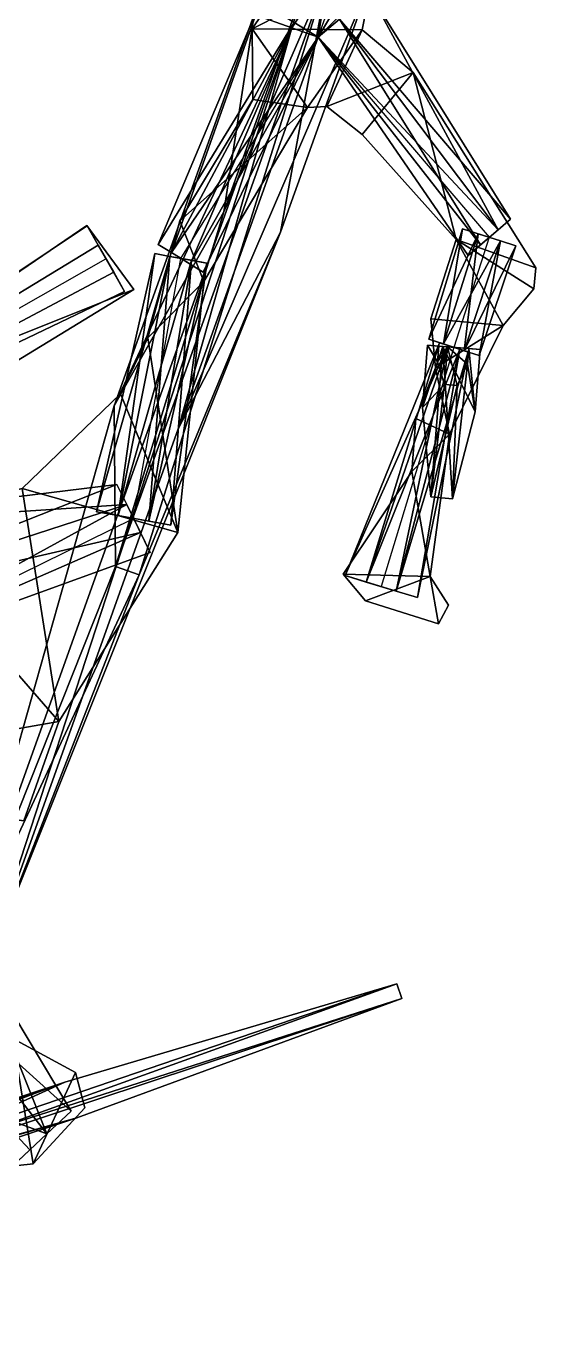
# Model space of a CAD drawing. Extents: x 271818 to 271947, y 5067178 to 5068401.
# Drawn here: x 271893.07 to 271899.82, y 5068374.53 to 5068391.78 of the extents above; entities that cross this region are included whole.
import ezdxf

# ---------------------------------------------------------------- set-up
doc = ezdxf.new("R2010")
doc.units = 0
doc.layers.add('CENTERLINE', color=4, linetype='CONTINUOUS')
doc.layers.add('WALLS', color=7, linetype='CONTINUOUS')

msp = doc.modelspace()

# ---------------------------------------------------------------- linework, layer by layer
at = {"layer": 'CENTERLINE'}
for p, q in [((271896.941, 5068391.626, 1009.843), (271897.234, 5068392.443, 1014.767)), ((271895.122, 5068388.698, 1009.696), (271896.941, 5068391.626, 1009.843)), ((271896.941, 5068391.626, 1009.843), (271899.206, 5068388.977, 1010.524)), ((271899.206, 5068388.977, 1010.524), (271898.737, 5068387.519, 1010.762)), ((271887.975, 5068385.192, 1025.926), (271894.132, 5068388.693, 1026.546)), ((271894.497, 5068385.253, 1010.279), (271895.122, 5068388.698, 1009.696)), ((271898.737, 5068387.519, 1012.412), (271897.776, 5068384.351, 1013.086)), ((271898.737, 5068387.519, 1010.762), (271898.737, 5068387.519, 1012.412)), ((271890.372, 5068383.225, 1012.369), (271894.497, 5068385.253, 1010.279)), ((271891.391, 5068378.738, 1014.922), (271893.124, 5068376.889, 1015.695))]:
    msp.add_line(p, q, dxfattribs=at)
at = {"layer": 'WALLS'}
for points in [[(271897.107, 5068393.289, 1024.376), (271897.107, 5068393.289, 1012.288), (271896.067, 5068391.737, 1022.754)], [(271896.067, 5068391.737, 1022.754), (271897.107, 5068393.289, 1012.288), (271896.067, 5068391.737, 1010.445)], [(271897.689, 5068392.565, 1011.144), (271897.107, 5068393.289, 1012.288), (271896.067, 5068391.737, 1010.445)], [(271896.067, 5068391.737, 1022.754), (271897.107, 5068393.289, 1024.376), (271897.689, 5068392.565, 1024.102)], [(271896.094, 5068391.929, 1009.843), (271895.69, 5068389.313, 1015.379), (271896.857, 5068392.578, 1014.767)], [(271897.078, 5068392.499, 1014.767), (271896.857, 5068392.578, 1014.767), (271895.69, 5068389.313, 1015.379)], [(271897.689, 5068392.565, 1011.144), (271896.067, 5068391.737, 1010.445), (271897.523, 5068391.726, 1010.167)], [(271897.523, 5068391.726, 1023.817), (271896.067, 5068391.737, 1022.754), (271897.689, 5068392.565, 1024.102)], [(271896.094, 5068391.929, 1009.843), (271896.857, 5068392.578, 1014.767), (271896.59, 5068391.751, 1009.843)], [(271896.59, 5068391.751, 1009.843), (271896.857, 5068392.578, 1014.767), (271897.078, 5068392.499, 1014.767)], [(271897.523, 5068391.726, 1023.817), (271897.523, 5068391.726, 1010.167), (271897.689, 5068392.565, 1024.102)], [(271897.689, 5068392.565, 1024.102), (271897.523, 5068391.726, 1010.167), (271897.689, 5068392.565, 1011.144)], [(271897.078, 5068392.499, 1014.767), (271894.26, 5068384.617, 1016.243), (271894.572, 5068384.505, 1016.243)], [(271897.078, 5068392.499, 1014.767), (271895.69, 5068389.313, 1015.379), (271894.26, 5068384.617, 1016.243)], [(271897.078, 5068392.499, 1014.767), (271894.572, 5068384.505, 1016.243), (271896.443, 5068389.044, 1015.379)], [(271897.078, 5068392.499, 1014.767), (271896.443, 5068389.044, 1015.379), (271897.61, 5068392.309, 1014.767)], [(271896.59, 5068391.751, 1009.843), (271897.078, 5068392.499, 1014.767), (271896.941, 5068391.626, 1009.843)], [(271896.941, 5068391.626, 1009.843), (271897.078, 5068392.499, 1014.767), (271897.39, 5068392.387, 1014.767)], [(271896.941, 5068391.626, 1009.843), (271897.39, 5068392.387, 1014.767), (271896.941, 5068391.626, 1009.843)], [(271896.941, 5068391.626, 1009.843), (271897.39, 5068392.387, 1014.767), (271897.61, 5068392.309, 1014.767)], [(271896.941, 5068391.626, 1009.843), (271897.61, 5068392.309, 1014.767), (271895.088, 5068386.44, 1010.814)], [(271895.088, 5068386.44, 1010.814), (271897.61, 5068392.309, 1014.767), (271896.443, 5068389.044, 1015.379)], [(271897.225, 5068391.868, 1023.343), (271899.322, 5068389.077, 1014.524), (271897.626, 5068392.211, 1015.435)], [(271897.626, 5068392.211, 1009.843), (271899.487, 5068389.218, 1010.524), (271897.225, 5068391.868, 1009.843)], [(271897.626, 5068392.211, 1015.435), (271899.322, 5068389.077, 1014.524), (271899.487, 5068389.218, 1012.181)], [(271897.626, 5068392.211, 1015.435), (271899.487, 5068389.218, 1012.181), (271897.626, 5068392.211, 1009.843)], [(271897.626, 5068392.211, 1009.843), (271899.487, 5068389.218, 1012.181), (271899.487, 5068389.218, 1010.524)], [(271894.824, 5068388.883, 1009.696), (271896.625, 5068391.823, 1023.343), (271896.177, 5068392.101, 1015.435)], [(271894.824, 5068388.883, 1009.696), (271896.177, 5068392.101, 1015.435), (271894.824, 5068388.883, 1009.696)], [(271894.824, 5068388.883, 1009.696), (271896.177, 5068392.101, 1015.435), (271896.177, 5068392.101, 1009.843)], [(271894.824, 5068388.883, 1009.696), (271896.177, 5068392.101, 1009.843), (271894.998, 5068388.775, 1009.696)], [(271894.998, 5068388.775, 1009.696), (271896.177, 5068392.101, 1009.843), (271896.625, 5068391.823, 1009.843)], [(271894.24, 5068386.743, 1010.814), (271895.69, 5068389.313, 1015.379), (271896.094, 5068391.929, 1009.843)], [(271896.59, 5068391.751, 1009.843), (271894.24, 5068386.743, 1010.814), (271896.094, 5068391.929, 1009.843)], [(271897.225, 5068391.868, 1009.843), (271899.322, 5068389.077, 1010.524), (271896.941, 5068391.626, 1009.843)], [(271896.941, 5068391.626, 1023.343), (271899.089, 5068388.878, 1014.524), (271897.225, 5068391.868, 1023.343)], [(271897.225, 5068391.868, 1009.843), (271896.941, 5068391.626, 1009.843), (271896.941, 5068391.626, 1009.843)], [(271897.225, 5068391.868, 1009.843), (271896.941, 5068391.626, 1009.843), (271896.941, 5068391.626, 1015.435)], [(271897.225, 5068391.868, 1009.843), (271896.941, 5068391.626, 1015.435), (271896.941, 5068391.626, 1023.343)], [(271897.225, 5068391.868, 1009.843), (271896.941, 5068391.626, 1023.343), (271897.225, 5068391.868, 1023.343)], [(271897.225, 5068391.868, 1023.343), (271899.089, 5068388.878, 1014.524), (271899.322, 5068389.077, 1014.524)], [(271897.225, 5068391.868, 1009.843), (271899.487, 5068389.218, 1010.524), (271899.322, 5068389.077, 1010.524)], [(271896.59, 5068391.751, 1009.843), (271892.466, 5068379.107, 1012.188), (271892.115, 5068379.232, 1012.188)], [(271896.59, 5068391.751, 1009.843), (271892.115, 5068379.232, 1012.188), (271894.24, 5068386.743, 1010.814)], [(271896.59, 5068391.751, 1009.843), (271895.088, 5068386.44, 1010.814), (271892.466, 5068379.107, 1012.188)], [(271894.998, 5068388.775, 1009.696), (271896.625, 5068391.823, 1023.343), (271894.824, 5068388.883, 1009.696)], [(271894.998, 5068388.775, 1009.696), (271896.625, 5068391.823, 1009.843), (271895.245, 5068388.622, 1009.696)], [(271894.998, 5068388.775, 1009.696), (271896.941, 5068391.626, 1023.343), (271896.625, 5068391.823, 1023.343)], [(271896.59, 5068391.751, 1009.843), (271896.941, 5068391.626, 1009.843), (271895.088, 5068386.44, 1010.814)], [(271895.245, 5068388.622, 1009.696), (271896.625, 5068391.823, 1009.843), (271896.941, 5068391.626, 1009.843)], [(271896.067, 5068391.737, 1022.754), (271896.067, 5068391.737, 1010.445), (271896.078, 5068390.802, 1020.153)], [(271896.078, 5068390.802, 1020.153), (271896.067, 5068391.737, 1010.445), (271896.078, 5068390.802, 1010.245)], [(271896.801, 5068390.694, 1010.331), (271896.067, 5068391.737, 1010.445), (271896.078, 5068390.802, 1010.245)], [(271896.078, 5068390.802, 1020.153), (271896.067, 5068391.737, 1022.754), (271896.801, 5068390.694, 1021.162)], [(271896.801, 5068390.694, 1010.331), (271897.523, 5068391.726, 1010.167), (271896.067, 5068391.737, 1010.445)], [(271896.067, 5068391.737, 1022.754), (271897.523, 5068391.726, 1023.817), (271896.801, 5068390.694, 1021.162)], [(271896.59, 5068391.751, 1009.843), (271896.941, 5068391.626, 1009.843), (271896.941, 5068391.626, 1009.843)], [(271896.625, 5068391.823, 1009.843), (271896.941, 5068391.626, 1009.843), (271896.941, 5068391.626, 1009.843)], [(271896.625, 5068391.823, 1009.843), (271896.941, 5068391.626, 1015.435), (271896.941, 5068391.626, 1009.843)], [(271896.625, 5068391.823, 1009.843), (271896.941, 5068391.626, 1023.343), (271896.941, 5068391.626, 1015.435)], [(271896.625, 5068391.823, 1009.843), (271896.625, 5068391.823, 1023.343), (271896.941, 5068391.626, 1023.343)], [(271897.523, 5068391.726, 1010.167), (271896.801, 5068390.694, 1010.331), (271897.056, 5068390.708, 1010.422)], [(271897.056, 5068390.708, 1021.314), (271896.801, 5068390.694, 1021.162), (271897.523, 5068391.726, 1023.817)], [(271898.2, 5068391.159, 1010.857), (271897.523, 5068391.726, 1010.167), (271897.056, 5068390.708, 1010.422)], [(271897.056, 5068390.708, 1021.314), (271897.523, 5068391.726, 1023.817), (271898.2, 5068391.159, 1020.582)], [(271898.2, 5068391.159, 1020.582), (271898.2, 5068391.159, 1010.857), (271897.523, 5068391.726, 1023.817)], [(271897.523, 5068391.726, 1023.817), (271898.2, 5068391.159, 1010.857), (271897.523, 5068391.726, 1010.167)], [(271895.245, 5068388.622, 1009.696), (271896.941, 5068391.626, 1023.343), (271894.998, 5068388.775, 1009.696)], [(271895.245, 5068388.622, 1009.696), (271896.941, 5068391.626, 1009.843), (271895.419, 5068388.514, 1009.696)], [(271895.419, 5068388.514, 1009.696), (271896.941, 5068391.626, 1015.435), (271895.245, 5068388.622, 1009.696)], [(271895.245, 5068388.622, 1009.696), (271896.941, 5068391.626, 1015.435), (271896.941, 5068391.626, 1023.343)], [(271895.419, 5068388.514, 1009.696), (271896.941, 5068391.626, 1009.843), (271896.941, 5068391.626, 1009.843)], [(271895.419, 5068388.514, 1009.696), (271896.941, 5068391.626, 1009.843), (271895.419, 5068388.514, 1009.696)], [(271895.419, 5068388.514, 1009.696), (271896.941, 5068391.626, 1009.843), (271896.941, 5068391.626, 1015.435)], [(271896.941, 5068391.626, 1009.843), (271899.322, 5068389.077, 1010.524), (271899.089, 5068388.878, 1010.524)], [(271896.941, 5068391.626, 1009.843), (271899.089, 5068388.878, 1010.524), (271896.941, 5068391.626, 1009.843)], [(271896.941, 5068391.626, 1009.843), (271899.089, 5068388.878, 1010.524), (271898.924, 5068388.737, 1010.524)], [(271896.941, 5068391.626, 1009.843), (271898.924, 5068388.737, 1010.524), (271896.941, 5068391.626, 1015.435)], [(271896.941, 5068391.626, 1015.435), (271898.924, 5068388.737, 1010.524), (271898.924, 5068388.737, 1012.181)], [(271896.941, 5068391.626, 1015.435), (271898.924, 5068388.737, 1012.181), (271896.941, 5068391.626, 1023.343)], [(271896.941, 5068391.626, 1023.343), (271898.924, 5068388.737, 1012.181), (271899.089, 5068388.878, 1014.524)], [(271898.2, 5068391.159, 1010.857), (271897.056, 5068390.708, 1010.422), (271897.523, 5068390.34, 1010.5)], [(271897.523, 5068390.34, 1019.436), (271897.056, 5068390.708, 1021.314), (271898.2, 5068391.159, 1020.582)], [(271898.2, 5068391.159, 1010.857), (271897.523, 5068390.34, 1010.5), (271898.768, 5068388.948, 1010.614)], [(271898.768, 5068388.948, 1014.878), (271897.523, 5068390.34, 1019.436), (271898.2, 5068391.159, 1020.582)], [(271899.823, 5068388.572, 1015.349), (271899.823, 5068388.572, 1010.761), (271898.2, 5068391.159, 1020.582)], [(271898.2, 5068391.159, 1020.582), (271899.823, 5068388.572, 1010.761), (271898.2, 5068391.159, 1010.857)], [(271898.2, 5068391.159, 1010.857), (271898.768, 5068388.948, 1010.614), (271899.823, 5068388.572, 1010.761)], [(271899.823, 5068388.572, 1015.349), (271898.768, 5068388.948, 1014.878), (271898.2, 5068391.159, 1020.582)], [(271896.078, 5068390.802, 1020.153), (271896.078, 5068390.802, 1010.245), (271895.108, 5068389.197, 1010.835)], [(271895.108, 5068389.197, 1010.835), (271896.078, 5068390.802, 1010.245), (271895.108, 5068389.197, 1009.932)], [(271896.078, 5068390.802, 1010.245), (271895.108, 5068389.197, 1009.932), (271896.801, 5068390.694, 1010.331)], [(271896.801, 5068390.694, 1021.162), (271895.108, 5068389.197, 1010.835), (271896.078, 5068390.802, 1020.153)], [(271896.801, 5068390.694, 1010.331), (271895.108, 5068389.197, 1009.932), (271895.427, 5068388.393, 1009.886)], [(271895.427, 5068388.393, 1010.767), (271895.108, 5068389.197, 1010.835), (271896.801, 5068390.694, 1021.162)], [(271895.427, 5068388.393, 1010.767), (271895.427, 5068388.393, 1009.886), (271896.801, 5068390.694, 1021.162)], [(271896.801, 5068390.694, 1021.162), (271895.427, 5068388.393, 1009.886), (271896.801, 5068390.694, 1010.331)], [(271896.801, 5068390.694, 1021.162), (271896.801, 5068390.694, 1010.331), (271897.056, 5068390.708, 1021.314)], [(271897.056, 5068390.708, 1021.314), (271896.801, 5068390.694, 1010.331), (271897.056, 5068390.708, 1010.422)], [(271897.056, 5068390.708, 1021.314), (271897.056, 5068390.708, 1010.422), (271897.523, 5068390.34, 1019.436)], [(271897.523, 5068390.34, 1019.436), (271897.056, 5068390.708, 1010.422), (271897.523, 5068390.34, 1010.5)], [(271897.523, 5068390.34, 1019.436), (271897.523, 5068390.34, 1010.5), (271898.768, 5068388.948, 1014.878)], [(271898.768, 5068388.948, 1014.878), (271897.523, 5068390.34, 1010.5), (271898.768, 5068388.948, 1010.614)], [(271894.24, 5068386.743, 1010.814), (271894.26, 5068384.617, 1016.243), (271895.69, 5068389.313, 1015.379)], [(271887.975, 5068385.192, 1025.926), (271894.03, 5068388.873, 1026.946), (271893.885, 5068389.128, 1026.712)], [(271887.975, 5068385.192, 1025.926), (271893.885, 5068389.128, 1026.712), (271887.975, 5068385.192, 1025.926)], [(271887.975, 5068385.192, 1025.926), (271893.885, 5068389.128, 1026.712), (271893.885, 5068389.128, 1025.303)], [(271887.975, 5068385.192, 1025.926), (271893.885, 5068389.128, 1025.303), (271887.975, 5068385.192, 1025.926)], [(271887.975, 5068385.192, 1025.926), (271893.885, 5068389.128, 1025.303), (271894.03, 5068388.873, 1023.546)], [(271893.88, 5068389.135, 1027.277), (271893.88, 5068389.135, 1023.633), (271889.994, 5068386.486, 1028.639)], [(271889.994, 5068386.486, 1028.639), (271893.88, 5068389.135, 1023.633), (271889.994, 5068386.486, 1024.225)], [(271893.88, 5068389.135, 1023.633), (271889.994, 5068386.486, 1024.225), (271894.502, 5068388.285, 1023.625)], [(271894.502, 5068388.285, 1027.261), (271889.994, 5068386.486, 1028.639), (271893.88, 5068389.135, 1027.277)], [(271894.502, 5068388.285, 1027.261), (271894.502, 5068388.285, 1023.625), (271893.88, 5068389.135, 1027.277)], [(271893.88, 5068389.135, 1027.277), (271894.502, 5068388.285, 1023.625), (271893.88, 5068389.135, 1023.633)], [(271894.03, 5068388.873, 1023.546), (271893.885, 5068389.128, 1026.712), (271894.03, 5068388.873, 1026.946)], [(271894.03, 5068388.873, 1023.546), (271893.885, 5068389.128, 1025.303), (271893.885, 5068389.128, 1026.712)], [(271895.108, 5068389.197, 1010.835), (271895.108, 5068389.197, 1009.932), (271894.684, 5068387.645, 1013.209)], [(271894.684, 5068387.645, 1013.209), (271895.108, 5068389.197, 1009.932), (271894.684, 5068387.645, 1010.236)], [(271895.108, 5068389.197, 1009.932), (271894.684, 5068387.645, 1010.236), (271895.427, 5068388.393, 1009.886)], [(271895.427, 5068388.393, 1010.767), (271894.684, 5068387.645, 1013.209), (271895.108, 5068389.197, 1010.835)], [(271898.853, 5068389.091, 1010.524), (271898.599, 5068387.564, 1010.762), (271898.404, 5068387.627, 1010.762)], [(271898.853, 5068389.091, 1010.524), (271898.404, 5068387.627, 1010.762), (271898.853, 5068389.091, 1012.181)], [(271898.853, 5068389.091, 1012.181), (271898.404, 5068387.627, 1010.762), (271898.404, 5068387.627, 1011.591)], [(271898.853, 5068389.091, 1012.181), (271898.404, 5068387.627, 1011.591), (271899.06, 5068389.024, 1014.524)], [(271899.06, 5068389.024, 1010.524), (271898.599, 5068387.564, 1010.762), (271898.853, 5068389.091, 1010.524)], [(271899.352, 5068388.931, 1010.524), (271899.06, 5068389.024, 1010.524), (271898.853, 5068389.091, 1010.524)], [(271899.352, 5068388.931, 1010.524), (271898.853, 5068389.091, 1010.524), (271898.853, 5068389.091, 1012.181)], [(271899.352, 5068388.931, 1010.524), (271898.853, 5068389.091, 1012.181), (271899.06, 5068389.024, 1014.524)], [(271899.322, 5068389.077, 1010.524), (271899.487, 5068389.218, 1012.181), (271899.322, 5068389.077, 1014.524)], [(271899.322, 5068389.077, 1010.524), (271899.487, 5068389.218, 1010.524), (271899.487, 5068389.218, 1012.181)], [(271895.088, 5068386.44, 1010.814), (271896.443, 5068389.044, 1015.379), (271892.466, 5068379.107, 1012.188)], [(271892.466, 5068379.107, 1012.188), (271896.443, 5068389.044, 1015.379), (271894.572, 5068384.505, 1016.243)], [(271899.06, 5068389.024, 1014.524), (271898.404, 5068387.627, 1011.591), (271898.599, 5068387.564, 1012.762)], [(271898.768, 5068388.948, 1014.878), (271898.768, 5068388.948, 1010.614), (271898.431, 5068387.897, 1015.643)], [(271898.431, 5068387.897, 1015.643), (271898.768, 5068388.948, 1010.614), (271898.431, 5068387.897, 1011.115)], [(271898.768, 5068388.948, 1010.614), (271898.431, 5068387.897, 1011.115), (271899.389, 5068387.809, 1011.085)], [(271899.389, 5068387.809, 1015.535), (271898.431, 5068387.897, 1015.643), (271898.768, 5068388.948, 1014.878)], [(271899.06, 5068389.024, 1010.524), (271898.875, 5068387.475, 1010.762), (271898.599, 5068387.564, 1010.762)], [(271899.06, 5068389.024, 1014.524), (271898.599, 5068387.564, 1012.762), (271899.352, 5068388.931, 1014.524)], [(271899.352, 5068388.931, 1014.524), (271898.599, 5068387.564, 1012.762), (271898.875, 5068387.475, 1012.762)], [(271898.768, 5068388.948, 1010.614), (271899.793, 5068388.293, 1010.866), (271899.823, 5068388.572, 1010.761)], [(271899.823, 5068388.572, 1015.349), (271899.793, 5068388.293, 1015.474), (271898.768, 5068388.948, 1014.878)], [(271898.768, 5068388.948, 1010.614), (271899.389, 5068387.809, 1011.085), (271899.793, 5068388.293, 1010.866)], [(271899.793, 5068388.293, 1015.474), (271899.389, 5068387.809, 1015.535), (271898.768, 5068388.948, 1014.878)], [(271899.352, 5068388.931, 1010.524), (271898.875, 5068387.475, 1010.762), (271899.06, 5068389.024, 1010.524)], [(271899.352, 5068388.931, 1014.524), (271898.875, 5068387.475, 1012.762), (271899.558, 5068388.864, 1012.181)], [(271899.352, 5068388.931, 1010.524), (271899.07, 5068387.412, 1010.762), (271898.875, 5068387.475, 1010.762)], [(271899.322, 5068389.077, 1010.524), (271898.924, 5068388.737, 1010.524), (271899.089, 5068388.878, 1010.524)], [(271899.322, 5068389.077, 1010.524), (271898.924, 5068388.737, 1012.181), (271898.924, 5068388.737, 1010.524)], [(271899.322, 5068389.077, 1010.524), (271899.089, 5068388.878, 1014.524), (271898.924, 5068388.737, 1012.181)], [(271899.352, 5068388.931, 1010.524), (271899.06, 5068389.024, 1014.524), (271899.352, 5068388.931, 1014.524)], [(271899.558, 5068388.864, 1010.524), (271899.07, 5068387.412, 1010.762), (271899.352, 5068388.931, 1010.524)], [(271899.322, 5068389.077, 1010.524), (271899.322, 5068389.077, 1014.524), (271899.089, 5068388.878, 1014.524)], [(271899.352, 5068388.931, 1010.524), (271899.352, 5068388.931, 1014.524), (271899.558, 5068388.864, 1012.181)], [(271899.352, 5068388.931, 1010.524), (271899.558, 5068388.864, 1012.181), (271899.558, 5068388.864, 1010.524)], [(271887.975, 5068385.192, 1025.926), (271894.03, 5068388.873, 1023.546), (271887.975, 5068385.192, 1025.926)], [(271887.975, 5068385.192, 1025.926), (271894.03, 5068388.873, 1023.546), (271894.235, 5068388.513, 1023.546)], [(271887.975, 5068385.192, 1025.926), (271894.235, 5068388.513, 1026.946), (271894.03, 5068388.873, 1026.946)], [(271887.975, 5068385.192, 1025.926), (271894.03, 5068388.873, 1026.946), (271887.975, 5068385.192, 1025.926)], [(271894.005, 5068385.342, 1013.924), (271894.979, 5068388.724, 1009.696), (271894.777, 5068388.761, 1009.696)], [(271894.005, 5068385.342, 1013.924), (271894.777, 5068388.761, 1009.696), (271894.005, 5068385.342, 1010.279)], [(271894.005, 5068385.342, 1010.279), (271894.777, 5068388.761, 1009.696), (271894.777, 5068388.761, 1009.696)], [(271894.005, 5068385.342, 1010.279), (271894.777, 5068388.761, 1009.696), (271894.293, 5068385.29, 1010.279)], [(271894.03, 5068388.873, 1023.546), (271894.379, 5068388.259, 1025.303), (271894.235, 5068388.513, 1023.546)], [(271894.03, 5068388.873, 1023.546), (271894.379, 5068388.259, 1026.712), (271894.379, 5068388.259, 1025.303)], [(271894.03, 5068388.873, 1023.546), (271894.235, 5068388.513, 1026.946), (271894.379, 5068388.259, 1026.712)], [(271894.03, 5068388.873, 1023.546), (271894.03, 5068388.873, 1026.946), (271894.235, 5068388.513, 1026.946)], [(271894.293, 5068385.29, 1010.279), (271894.777, 5068388.761, 1009.696), (271894.979, 5068388.724, 1009.696)], [(271894.979, 5068388.724, 1009.696), (271894.777, 5068388.761, 1009.696), (271894.979, 5068388.724, 1009.696)], [(271894.979, 5068388.724, 1009.696), (271894.777, 5068388.761, 1009.696), (271894.777, 5068388.761, 1009.696)], [(271894.998, 5068388.775, 1009.696), (271894.998, 5068388.775, 1009.696), (271894.824, 5068388.883, 1009.696)], [(271894.998, 5068388.775, 1009.696), (271894.824, 5068388.883, 1009.696), (271894.824, 5068388.883, 1009.696)], [(271894.998, 5068388.775, 1009.696), (271895.245, 5068388.622, 1009.696), (271895.419, 5068388.514, 1009.696)], [(271894.998, 5068388.775, 1009.696), (271895.419, 5068388.514, 1009.696), (271895.419, 5068388.514, 1009.696)], [(271894.998, 5068388.775, 1009.696), (271895.419, 5068388.514, 1009.696), (271895.245, 5068388.622, 1009.696)], [(271894.998, 5068388.775, 1009.696), (271895.245, 5068388.622, 1009.696), (271894.998, 5068388.775, 1009.696)], [(271899.558, 5068388.864, 1012.181), (271898.875, 5068387.475, 1012.762), (271899.07, 5068387.412, 1011.591)], [(271899.558, 5068388.864, 1012.181), (271899.07, 5068387.412, 1011.591), (271899.558, 5068388.864, 1010.524)], [(271899.558, 5068388.864, 1010.524), (271899.07, 5068387.412, 1011.591), (271899.07, 5068387.412, 1010.762)], [(271894.293, 5068385.29, 1019.079), (271894.979, 5068388.724, 1009.696), (271894.005, 5068385.342, 1013.924)], [(271894.293, 5068385.29, 1010.279), (271894.979, 5068388.724, 1009.696), (271894.701, 5068385.216, 1010.279)], [(271894.293, 5068385.29, 1019.079), (271895.264, 5068388.673, 1009.696), (271894.979, 5068388.724, 1009.696)], [(271894.701, 5068385.216, 1019.079), (271895.264, 5068388.673, 1009.696), (271894.293, 5068385.29, 1019.079)], [(271894.701, 5068385.216, 1010.279), (271894.979, 5068388.724, 1009.696), (271895.264, 5068388.673, 1009.696)], [(271894.701, 5068385.216, 1010.279), (271895.264, 5068388.673, 1009.696), (271894.989, 5068385.164, 1010.279)], [(271894.701, 5068385.216, 1019.079), (271895.466, 5068388.636, 1009.696), (271895.264, 5068388.673, 1009.696)], [(271894.989, 5068385.164, 1013.924), (271895.466, 5068388.636, 1009.696), (271894.701, 5068385.216, 1019.079)], [(271894.979, 5068388.724, 1009.696), (271895.466, 5068388.636, 1009.696), (271895.264, 5068388.673, 1009.696)], [(271894.979, 5068388.724, 1009.696), (271895.466, 5068388.636, 1009.696), (271895.466, 5068388.636, 1009.696)], [(271894.979, 5068388.724, 1009.696), (271895.264, 5068388.673, 1009.696), (271895.466, 5068388.636, 1009.696)], [(271894.979, 5068388.724, 1009.696), (271894.979, 5068388.724, 1009.696), (271895.264, 5068388.673, 1009.696)], [(271894.989, 5068385.164, 1010.279), (271895.264, 5068388.673, 1009.696), (271895.466, 5068388.636, 1009.696)], [(271894.989, 5068385.164, 1010.279), (271895.466, 5068388.636, 1009.696), (271894.989, 5068385.164, 1013.924)], [(271894.989, 5068385.164, 1013.924), (271895.466, 5068388.636, 1009.696), (271895.466, 5068388.636, 1009.696)], [(271899.793, 5068388.293, 1015.474), (271899.793, 5068388.293, 1010.866), (271899.823, 5068388.572, 1015.349)], [(271899.823, 5068388.572, 1015.349), (271899.793, 5068388.293, 1010.866), (271899.823, 5068388.572, 1010.761)], [(271887.975, 5068385.192, 1025.926), (271894.235, 5068388.513, 1023.546), (271887.975, 5068385.192, 1025.926)], [(271887.975, 5068385.192, 1025.926), (271894.235, 5068388.513, 1023.546), (271894.379, 5068388.259, 1025.303)], [(271887.975, 5068385.192, 1025.926), (271894.379, 5068388.259, 1026.712), (271894.235, 5068388.513, 1026.946)], [(271887.975, 5068385.192, 1025.926), (271894.235, 5068388.513, 1026.946), (271887.975, 5068385.192, 1025.926)], [(271887.975, 5068385.192, 1025.926), (271894.379, 5068388.259, 1025.303), (271887.975, 5068385.192, 1025.926)], [(271887.975, 5068385.192, 1025.926), (271894.379, 5068388.259, 1025.303), (271894.379, 5068388.259, 1026.712)], [(271887.975, 5068385.192, 1025.926), (271894.379, 5068388.259, 1026.712), (271887.975, 5068385.192, 1025.926)], [(271889.994, 5068386.486, 1024.225), (271890.334, 5068385.744, 1023.933), (271894.502, 5068388.285, 1023.625)], [(271894.502, 5068388.285, 1027.261), (271890.334, 5068385.744, 1028.237), (271889.994, 5068386.486, 1028.639)], [(271890.334, 5068385.744, 1028.237), (271890.334, 5068385.744, 1023.933), (271894.502, 5068388.285, 1027.261)], [(271894.502, 5068388.285, 1027.261), (271890.334, 5068385.744, 1023.933), (271894.502, 5068388.285, 1023.625)], [(271894.684, 5068387.645, 1010.236), (271895.082, 5068385.069, 1010.677), (271895.427, 5068388.393, 1009.886)], [(271895.427, 5068388.393, 1010.767), (271895.082, 5068385.069, 1019.43), (271894.684, 5068387.645, 1013.209)], [(271895.082, 5068385.069, 1019.43), (271895.082, 5068385.069, 1010.677), (271895.427, 5068388.393, 1010.767)], [(271895.427, 5068388.393, 1010.767), (271895.082, 5068385.069, 1010.677), (271895.427, 5068388.393, 1009.886)], [(271899.389, 5068387.809, 1015.535), (271899.389, 5068387.809, 1011.085), (271899.793, 5068388.293, 1015.474)], [(271899.793, 5068388.293, 1015.474), (271899.389, 5068387.809, 1011.085), (271899.793, 5068388.293, 1010.866)], [(271898.431, 5068387.897, 1015.643), (271898.431, 5068387.897, 1011.115), (271898.492, 5068387.246, 1016.541)], [(271898.492, 5068387.246, 1016.541), (271898.431, 5068387.897, 1011.115), (271898.492, 5068387.246, 1011.58)], [(271898.431, 5068387.897, 1011.115), (271898.492, 5068387.246, 1011.58), (271899.389, 5068387.809, 1011.085)], [(271899.389, 5068387.809, 1015.535), (271898.492, 5068387.246, 1016.541), (271898.431, 5068387.897, 1015.643)], [(271898.492, 5068387.246, 1011.58), (271898.677, 5068386.37, 1012.162), (271899.389, 5068387.809, 1011.085)], [(271899.389, 5068387.809, 1015.535), (271898.677, 5068386.37, 1016.556), (271898.492, 5068387.246, 1016.541)], [(271898.677, 5068386.37, 1016.556), (271898.677, 5068386.37, 1012.162), (271899.389, 5068387.809, 1015.535)], [(271899.389, 5068387.809, 1015.535), (271898.677, 5068386.37, 1012.162), (271899.389, 5068387.809, 1011.085)], [(271894.684, 5068387.645, 1013.209), (271894.684, 5068387.645, 1010.236), (271894.325, 5068386.903, 1016.347)], [(271894.325, 5068386.903, 1016.347), (271894.684, 5068387.645, 1010.236), (271894.325, 5068386.903, 1010.708)], [(271894.684, 5068387.645, 1010.236), (271894.325, 5068386.903, 1010.708), (271895.082, 5068385.069, 1010.677)], [(271895.082, 5068385.069, 1019.43), (271894.325, 5068386.903, 1016.347), (271894.684, 5068387.645, 1013.209)], [(271898.546, 5068387.577, 1012.412), (271897.578, 5068384.411, 1013.086), (271897.298, 5068384.496, 1013.086)], [(271898.546, 5068387.577, 1012.412), (271897.298, 5068384.496, 1013.086), (271898.546, 5068387.577, 1012.619)], [(271898.546, 5068387.577, 1012.619), (271897.298, 5068384.496, 1013.086), (271897.298, 5068384.496, 1013.914)], [(271898.546, 5068387.577, 1012.619), (271897.298, 5068384.496, 1013.914), (271898.658, 5068387.543, 1012.912)], [(271898.658, 5068387.543, 1012.912), (271897.298, 5068384.496, 1013.914), (271897.578, 5068384.411, 1015.086)], [(271898.658, 5068387.543, 1012.412), (271897.578, 5068384.411, 1013.086), (271898.546, 5068387.577, 1012.412)], [(271898.658, 5068387.543, 1012.412), (271897.974, 5068384.291, 1013.086), (271897.578, 5068384.411, 1013.086)], [(271898.658, 5068387.543, 1012.912), (271897.578, 5068384.411, 1015.086), (271898.816, 5068387.495, 1012.912)], [(271898.816, 5068387.495, 1012.412), (271897.974, 5068384.291, 1013.086), (271898.658, 5068387.543, 1012.412)], [(271898.321, 5068386.722, 1010.762), (271898.521, 5068387.329, 1012.412), (271898.388, 5068387.548, 1010.762)], [(271898.592, 5068387.531, 1010.762), (271898.321, 5068386.722, 1010.762), (271898.388, 5068387.548, 1010.762)], [(271898.388, 5068387.548, 1010.762), (271898.521, 5068387.329, 1012.412), (271898.538, 5068387.536, 1012.412)], [(271898.388, 5068387.548, 1010.762), (271898.538, 5068387.536, 1012.412), (271898.592, 5068387.531, 1010.762)], [(271898.875, 5068387.475, 1010.762), (271898.404, 5068387.627, 1010.762), (271898.599, 5068387.564, 1010.762)], [(271898.875, 5068387.475, 1010.762), (271898.404, 5068387.627, 1011.591), (271898.404, 5068387.627, 1010.762)], [(271898.875, 5068387.475, 1010.762), (271898.599, 5068387.564, 1012.762), (271898.404, 5068387.627, 1011.591)], [(271898.654, 5068387.526, 1012.412), (271898.538, 5068387.536, 1012.412), (271898.521, 5068387.329, 1012.412)], [(271898.592, 5068387.531, 1010.762), (271898.538, 5068387.536, 1012.412), (271898.654, 5068387.526, 1012.412)], [(271898.816, 5068387.495, 1012.412), (271898.658, 5068387.543, 1012.412), (271898.546, 5068387.577, 1012.412)], [(271898.816, 5068387.495, 1012.412), (271898.546, 5068387.577, 1012.412), (271898.546, 5068387.577, 1012.619)], [(271898.816, 5068387.495, 1012.412), (271898.546, 5068387.577, 1012.619), (271898.658, 5068387.543, 1012.912)], [(271898.875, 5068387.475, 1010.762), (271898.875, 5068387.475, 1012.762), (271898.599, 5068387.564, 1012.762)], [(271898.816, 5068387.495, 1012.412), (271898.658, 5068387.543, 1012.912), (271898.816, 5068387.495, 1012.912)], [(271898.816, 5068387.495, 1012.912), (271897.578, 5068384.411, 1015.086), (271897.974, 5068384.291, 1015.086)], [(271898.816, 5068387.495, 1012.912), (271897.974, 5068384.291, 1015.086), (271898.928, 5068387.461, 1012.619)], [(271898.816, 5068387.495, 1012.412), (271898.254, 5068384.206, 1013.086), (271897.974, 5068384.291, 1013.086)], [(271898.928, 5068387.461, 1012.619), (271897.974, 5068384.291, 1015.086), (271898.254, 5068384.206, 1013.914)], [(271898.928, 5068387.461, 1012.412), (271898.254, 5068384.206, 1013.086), (271898.816, 5068387.495, 1012.412)], [(271898.928, 5068387.461, 1012.619), (271898.254, 5068384.206, 1013.914), (271898.928, 5068387.461, 1012.412)], [(271898.928, 5068387.461, 1012.412), (271898.254, 5068384.206, 1013.914), (271898.254, 5068384.206, 1013.086)], [(271898.592, 5068387.531, 1010.762), (271898.43, 5068385.538, 1010.762), (271898.321, 5068386.722, 1010.762)], [(271898.592, 5068387.531, 1010.762), (271898.719, 5068385.514, 1010.762), (271898.43, 5068385.538, 1010.762)], [(271898.654, 5068387.526, 1012.412), (271898.521, 5068387.329, 1012.412), (271898.614, 5068387.028, 1012.412)], [(271898.592, 5068387.531, 1010.762), (271898.654, 5068387.526, 1012.412), (271898.881, 5068387.508, 1010.762)], [(271898.592, 5068387.531, 1010.762), (271898.881, 5068387.508, 1010.762), (271899.086, 5068387.491, 1010.762)], [(271898.592, 5068387.531, 1010.762), (271899.086, 5068387.491, 1010.762), (271899.018, 5068386.665, 1010.762)], [(271898.592, 5068387.531, 1010.762), (271899.018, 5068386.665, 1010.762), (271898.719, 5068385.514, 1010.762)], [(271898.654, 5068387.526, 1012.412), (271898.614, 5068387.028, 1012.412), (271898.779, 5068387.014, 1012.412)], [(271898.881, 5068387.508, 1010.762), (271898.654, 5068387.526, 1012.412), (271898.819, 5068387.513, 1012.412)], [(271898.654, 5068387.526, 1012.412), (271898.936, 5068387.503, 1012.412), (271898.819, 5068387.513, 1012.412)], [(271898.654, 5068387.526, 1012.412), (271898.919, 5068387.297, 1012.412), (271898.936, 5068387.503, 1012.412)], [(271898.654, 5068387.526, 1012.412), (271898.779, 5068387.014, 1012.412), (271898.919, 5068387.297, 1012.412)], [(271898.816, 5068387.495, 1012.412), (271898.816, 5068387.495, 1012.912), (271898.928, 5068387.461, 1012.619)], [(271898.816, 5068387.495, 1012.412), (271898.928, 5068387.461, 1012.619), (271898.928, 5068387.461, 1012.412)], [(271898.881, 5068387.508, 1010.762), (271898.819, 5068387.513, 1012.412), (271899.086, 5068387.491, 1010.762)], [(271899.086, 5068387.491, 1010.762), (271898.819, 5068387.513, 1012.412), (271898.936, 5068387.503, 1012.412)], [(271898.875, 5068387.475, 1010.762), (271899.07, 5068387.412, 1011.591), (271898.875, 5068387.475, 1012.762)], [(271898.875, 5068387.475, 1010.762), (271899.07, 5068387.412, 1010.762), (271899.07, 5068387.412, 1011.591)], [(271899.018, 5068386.665, 1010.762), (271898.936, 5068387.503, 1012.412), (271898.919, 5068387.297, 1012.412)], [(271899.086, 5068387.491, 1010.762), (271898.936, 5068387.503, 1012.412), (271899.018, 5068386.665, 1010.762)], [(271898.492, 5068387.246, 1016.541), (271898.492, 5068387.246, 1011.58), (271898.232, 5068386.577, 1016.622)], [(271898.232, 5068386.577, 1016.622), (271898.492, 5068387.246, 1011.58), (271898.232, 5068386.577, 1012.045)], [(271898.492, 5068387.246, 1011.58), (271898.232, 5068386.577, 1012.045), (271898.677, 5068386.37, 1012.162)], [(271898.677, 5068386.37, 1016.556), (271898.232, 5068386.577, 1016.622), (271898.492, 5068387.246, 1016.541)], [(271898.321, 5068386.722, 1010.762), (271898.614, 5068387.028, 1012.412), (271898.521, 5068387.329, 1012.412)], [(271899.018, 5068386.665, 1010.762), (271898.919, 5068387.297, 1012.412), (271898.719, 5068385.514, 1010.762)], [(271898.719, 5068385.514, 1010.762), (271898.919, 5068387.297, 1012.412), (271898.779, 5068387.014, 1012.412)], [(271898.43, 5068385.538, 1010.762), (271898.614, 5068387.028, 1012.412), (271898.321, 5068386.722, 1010.762)], [(271898.43, 5068385.538, 1010.762), (271898.779, 5068387.014, 1012.412), (271898.614, 5068387.028, 1012.412)], [(271894.325, 5068386.903, 1016.347), (271894.325, 5068386.903, 1010.708), (271893.022, 5068385.652, 1018.198)], [(271893.022, 5068385.652, 1018.198), (271894.325, 5068386.903, 1010.708), (271893.022, 5068385.652, 1011.972)], [(271894.325, 5068386.903, 1010.708), (271893.022, 5068385.652, 1011.972), (271895.082, 5068385.069, 1010.677)], [(271895.082, 5068385.069, 1019.43), (271893.022, 5068385.652, 1018.198), (271894.325, 5068386.903, 1016.347)], [(271898.719, 5068385.514, 1010.762), (271898.779, 5068387.014, 1012.412), (271898.43, 5068385.538, 1010.762)], [(271892.115, 5068379.232, 1012.188), (271894.26, 5068384.617, 1016.243), (271894.24, 5068386.743, 1010.814)], [(271898.232, 5068386.577, 1016.622), (271898.232, 5068386.577, 1012.045), (271898.18, 5068385.874, 1016.323)], [(271898.18, 5068385.874, 1016.323), (271898.232, 5068386.577, 1012.045), (271898.18, 5068385.874, 1012.495)], [(271898.232, 5068386.577, 1012.045), (271898.18, 5068385.874, 1012.495), (271898.677, 5068386.37, 1012.162)], [(271898.677, 5068386.37, 1016.556), (271898.18, 5068385.874, 1016.323), (271898.232, 5068386.577, 1016.622)], [(271898.18, 5068385.874, 1012.495), (271898.424, 5068384.486, 1012.874), (271898.677, 5068386.37, 1012.162)], [(271898.677, 5068386.37, 1016.556), (271898.424, 5068384.486, 1015.409), (271898.18, 5068385.874, 1016.323)], [(271898.424, 5068384.486, 1015.409), (271898.424, 5068384.486, 1012.874), (271898.677, 5068386.37, 1016.556)], [(271898.677, 5068386.37, 1016.556), (271898.424, 5068384.486, 1012.874), (271898.677, 5068386.37, 1012.162)], [(271898.18, 5068385.874, 1016.323), (271898.18, 5068385.874, 1012.495), (271897.27, 5068384.517, 1015.372)], [(271897.27, 5068384.517, 1015.372), (271898.18, 5068385.874, 1012.495), (271897.27, 5068384.517, 1012.813)], [(271898.18, 5068385.874, 1012.495), (271897.27, 5068384.517, 1012.813), (271898.424, 5068384.486, 1012.874)], [(271898.424, 5068384.486, 1015.409), (271897.27, 5068384.517, 1015.372), (271898.18, 5068385.874, 1016.323)], [(271889.445, 5068385.109, 1012.369), (271894.406, 5068385.439, 1019.079), (271894.277, 5068385.701, 1013.924)], [(271889.445, 5068385.109, 1012.369), (271894.277, 5068385.701, 1013.924), (271889.445, 5068385.109, 1012.369)], [(271889.445, 5068385.109, 1012.369), (271894.277, 5068385.701, 1013.924), (271894.277, 5068385.701, 1010.279)], [(271889.445, 5068385.109, 1012.369), (271894.277, 5068385.701, 1010.279), (271889.988, 5068384.005, 1012.369)], [(271889.988, 5068384.005, 1012.369), (271894.277, 5068385.701, 1010.279), (271894.406, 5068385.439, 1010.279)], [(271893.022, 5068385.652, 1011.972), (271891.214, 5068385.203, 1013.75), (271893.51, 5068382.562, 1013.201)], [(271893.51, 5068382.562, 1018.713), (271891.214, 5068385.203, 1017.259), (271893.022, 5068385.652, 1018.198)], [(271895.082, 5068385.069, 1010.677), (271893.022, 5068385.652, 1011.972), (271893.51, 5068382.562, 1013.201)], [(271893.51, 5068382.562, 1018.713), (271893.022, 5068385.652, 1018.198), (271895.082, 5068385.069, 1019.43)], [(271894.406, 5068385.439, 1010.279), (271894.277, 5068385.701, 1013.924), (271894.406, 5068385.439, 1019.079)], [(271894.406, 5068385.439, 1010.279), (271894.277, 5068385.701, 1010.279), (271894.277, 5068385.701, 1013.924)], [(271889.988, 5068384.005, 1012.369), (271894.406, 5068385.439, 1019.079), (271889.445, 5068385.109, 1012.369)], [(271889.988, 5068384.005, 1012.369), (271894.406, 5068385.439, 1010.279), (271890.372, 5068383.225, 1012.369)], [(271889.988, 5068384.005, 1012.369), (271894.589, 5068385.067, 1019.079), (271894.406, 5068385.439, 1019.079)], [(271890.372, 5068383.225, 1012.369), (271894.406, 5068385.439, 1010.279), (271894.589, 5068385.067, 1010.279)], [(271894.293, 5068385.29, 1010.279), (271894.293, 5068385.29, 1019.079), (271894.005, 5068385.342, 1013.924)], [(271894.293, 5068385.29, 1010.279), (271894.005, 5068385.342, 1013.924), (271894.005, 5068385.342, 1010.279)], [(271894.406, 5068385.439, 1010.279), (271894.718, 5068384.804, 1010.279), (271894.589, 5068385.067, 1010.279)], [(271894.406, 5068385.439, 1010.279), (271894.718, 5068384.804, 1013.924), (271894.718, 5068384.804, 1010.279)], [(271894.406, 5068385.439, 1010.279), (271894.589, 5068385.067, 1019.079), (271894.718, 5068384.804, 1013.924)], [(271894.406, 5068385.439, 1010.279), (271894.406, 5068385.439, 1019.079), (271894.589, 5068385.067, 1019.079)], [(271891.214, 5068385.203, 1013.75), (271889.166, 5068381.799, 1013.543), (271893.51, 5068382.562, 1013.201)], [(271893.51, 5068382.562, 1018.713), (271889.166, 5068381.799, 1017.837), (271891.214, 5068385.203, 1017.259)], [(271894.293, 5068385.29, 1010.279), (271894.701, 5068385.216, 1010.279), (271894.989, 5068385.164, 1010.279)], [(271894.293, 5068385.29, 1010.279), (271894.989, 5068385.164, 1010.279), (271894.989, 5068385.164, 1013.924)], [(271894.293, 5068385.29, 1010.279), (271894.989, 5068385.164, 1013.924), (271894.701, 5068385.216, 1019.079)], [(271894.293, 5068385.29, 1010.279), (271894.701, 5068385.216, 1019.079), (271894.293, 5068385.29, 1019.079)], [(271890.372, 5068383.225, 1012.369), (271894.589, 5068385.067, 1019.079), (271889.988, 5068384.005, 1012.369)], [(271890.372, 5068383.225, 1012.369), (271894.589, 5068385.067, 1010.279), (271890.372, 5068383.225, 1012.369)], [(271890.372, 5068383.225, 1012.369), (271894.589, 5068385.067, 1010.279), (271894.718, 5068384.804, 1010.279)], [(271890.372, 5068383.225, 1012.369), (271894.718, 5068384.804, 1013.924), (271894.589, 5068385.067, 1019.079)], [(271893.51, 5068382.562, 1018.713), (271893.51, 5068382.562, 1013.201), (271895.082, 5068385.069, 1019.43)], [(271895.082, 5068385.069, 1019.43), (271893.51, 5068382.562, 1013.201), (271895.082, 5068385.069, 1010.677)], [(271890.372, 5068383.225, 1012.369), (271894.718, 5068384.804, 1010.279), (271890.372, 5068383.225, 1012.369)], [(271890.372, 5068383.225, 1012.369), (271894.718, 5068384.804, 1010.279), (271894.718, 5068384.804, 1013.924)], [(271890.372, 5068383.225, 1012.369), (271894.718, 5068384.804, 1013.924), (271890.372, 5068383.225, 1012.369)], [(271892.115, 5068379.232, 1012.188), (271894.572, 5068384.505, 1016.243), (271894.26, 5068384.617, 1016.243)], [(271892.466, 5068379.107, 1012.188), (271894.572, 5068384.505, 1016.243), (271892.115, 5068379.232, 1012.188)], [(271897.27, 5068384.517, 1015.372), (271897.27, 5068384.517, 1012.813), (271897.569, 5068384.161, 1015.164)], [(271897.569, 5068384.161, 1015.164), (271897.27, 5068384.517, 1012.813), (271897.569, 5068384.161, 1012.963)], [(271898.424, 5068384.486, 1012.874), (271897.27, 5068384.517, 1012.813), (271897.569, 5068384.161, 1012.963)], [(271897.569, 5068384.161, 1015.164), (271897.27, 5068384.517, 1015.372), (271898.424, 5068384.486, 1015.409)], [(271897.974, 5068384.291, 1013.086), (271897.298, 5068384.496, 1013.086), (271897.578, 5068384.411, 1013.086)], [(271897.974, 5068384.291, 1013.086), (271897.298, 5068384.496, 1013.914), (271897.298, 5068384.496, 1013.086)], [(271897.974, 5068384.291, 1013.086), (271897.578, 5068384.411, 1015.086), (271897.298, 5068384.496, 1013.914)], [(271898.424, 5068384.486, 1012.874), (271897.569, 5068384.161, 1012.963), (271898.532, 5068383.859, 1012.977)], [(271898.532, 5068383.859, 1015.648), (271897.569, 5068384.161, 1015.164), (271898.424, 5068384.486, 1015.409)], [(271898.667, 5068384.104, 1015.652), (271898.667, 5068384.104, 1012.922), (271898.424, 5068384.486, 1015.409)], [(271898.424, 5068384.486, 1015.409), (271898.667, 5068384.104, 1012.922), (271898.424, 5068384.486, 1012.874)], [(271898.424, 5068384.486, 1012.874), (271898.532, 5068383.859, 1012.977), (271898.667, 5068384.104, 1012.922)], [(271898.667, 5068384.104, 1015.652), (271898.532, 5068383.859, 1015.648), (271898.424, 5068384.486, 1015.409)], [(271897.974, 5068384.291, 1013.086), (271897.974, 5068384.291, 1015.086), (271897.578, 5068384.411, 1015.086)], [(271897.974, 5068384.291, 1013.086), (271898.254, 5068384.206, 1013.914), (271897.974, 5068384.291, 1015.086)], [(271897.974, 5068384.291, 1013.086), (271898.254, 5068384.206, 1013.086), (271898.254, 5068384.206, 1013.914)], [(271897.569, 5068384.161, 1015.164), (271897.569, 5068384.161, 1012.963), (271898.532, 5068383.859, 1015.648)], [(271898.532, 5068383.859, 1015.648), (271897.569, 5068384.161, 1012.963), (271898.532, 5068383.859, 1012.977)], [(271898.532, 5068383.859, 1015.648), (271898.532, 5068383.859, 1012.977), (271898.667, 5068384.104, 1015.652)], [(271898.667, 5068384.104, 1015.652), (271898.532, 5068383.859, 1012.977), (271898.667, 5068384.104, 1012.922)], [(271893.51, 5068382.562, 1013.201), (271889.166, 5068381.799, 1013.543), (271893.046, 5068381.25, 1013.775)], [(271893.046, 5068381.25, 1020.095), (271889.166, 5068381.799, 1017.837), (271893.51, 5068382.562, 1018.713)], [(271893.046, 5068381.25, 1020.095), (271893.046, 5068381.25, 1013.775), (271893.51, 5068382.562, 1018.713)], [(271893.51, 5068382.562, 1018.713), (271893.046, 5068381.25, 1013.775), (271893.51, 5068382.562, 1013.201)], [(271891.784, 5068379.107, 1026.322), (271893.351, 5068377.101, 1027.095), (271892.34, 5068379.627, 1019.644)], [(271892.34, 5068379.627, 1014.922), (271893.671, 5068377.401, 1015.695), (271891.784, 5068379.107, 1014.922)], [(271892.34, 5068379.627, 1019.644), (271893.351, 5068377.101, 1027.095), (271893.671, 5068377.401, 1020.417)], [(271892.34, 5068379.627, 1019.644), (271893.671, 5068377.401, 1020.417), (271892.34, 5068379.627, 1014.922)], [(271892.34, 5068379.627, 1014.922), (271893.671, 5068377.401, 1020.417), (271893.671, 5068377.401, 1015.695)], [(271893.588, 5068377.788, 1016.258), (271887.626, 5068375.55, 1023.402), (271897.983, 5068379.09, 1017.971)], [(271897.983, 5068379.09, 1017.971), (271887.626, 5068375.55, 1023.402), (271887.626, 5068375.55, 1023.402)], [(271897.983, 5068379.09, 1017.971), (271887.626, 5068375.55, 1023.402), (271898.048, 5068378.894, 1017.971)], [(271890.624, 5068376.434, 1015.047), (271893.588, 5068377.788, 1016.258), (271897.983, 5068379.09, 1017.971)], [(271890.624, 5068376.434, 1015.047), (271897.983, 5068379.09, 1017.971), (271898.048, 5068378.894, 1017.971)], [(271891.784, 5068379.107, 1014.922), (271893.351, 5068377.101, 1015.695), (271890.696, 5068378.087, 1014.922)], [(271891.784, 5068379.107, 1026.322), (271892.897, 5068376.676, 1027.095), (271893.351, 5068377.101, 1027.095)], [(271891.784, 5068379.107, 1014.922), (271893.671, 5068377.401, 1015.695), (271893.351, 5068377.101, 1015.695)], [(271898.048, 5068378.894, 1017.971), (271887.626, 5068375.55, 1023.402), (271887.626, 5068375.55, 1023.402)], [(271898.048, 5068378.894, 1017.971), (271887.626, 5068375.55, 1023.402), (271893.745, 5068377.314, 1016.258)], [(271890.624, 5068376.434, 1015.047), (271898.048, 5068378.894, 1017.971), (271893.745, 5068377.314, 1016.258)], [(271892.898, 5068378.365, 1014.884), (271892.473, 5068376.63, 1015.256), (271893.17, 5068376.706, 1015.474)], [(271893.17, 5068376.706, 1027.019), (271892.473, 5068376.63, 1026.049), (271892.898, 5068378.365, 1024.634)], [(271893.73, 5068377.914, 1025.143), (271893.73, 5068377.914, 1014.95), (271892.898, 5068378.365, 1024.634)], [(271892.898, 5068378.365, 1024.634), (271893.73, 5068377.914, 1014.95), (271892.898, 5068378.365, 1014.884)], [(271892.898, 5068378.365, 1014.884), (271893.17, 5068376.706, 1015.474), (271893.73, 5068377.914, 1014.95)], [(271893.73, 5068377.914, 1025.143), (271893.17, 5068376.706, 1027.019), (271892.898, 5068378.365, 1024.634)], [(271890.696, 5068378.087, 1014.922), (271893.351, 5068377.101, 1015.695), (271892.897, 5068376.676, 1015.695)], [(271893.73, 5068377.914, 1014.95), (271893.17, 5068376.706, 1015.474), (271893.852, 5068377.446, 1015.066)], [(271893.852, 5068377.446, 1025.804), (271893.17, 5068376.706, 1027.019), (271893.73, 5068377.914, 1025.143)], [(271893.852, 5068377.446, 1025.804), (271893.852, 5068377.446, 1015.066), (271893.73, 5068377.914, 1025.143)], [(271893.73, 5068377.914, 1025.143), (271893.852, 5068377.446, 1015.066), (271893.73, 5068377.914, 1014.95)], [(271890.513, 5068376.769, 1015.047), (271884.551, 5068374.531, 1022.19), (271893.588, 5068377.788, 1016.258)], [(271893.588, 5068377.788, 1016.258), (271884.551, 5068374.531, 1022.19), (271887.626, 5068375.55, 1023.402)], [(271890.624, 5068376.434, 1015.047), (271890.513, 5068376.769, 1015.047), (271893.588, 5068377.788, 1016.258)], [(271893.17, 5068376.706, 1027.019), (271893.17, 5068376.706, 1015.474), (271893.852, 5068377.446, 1025.804)], [(271893.852, 5068377.446, 1025.804), (271893.17, 5068376.706, 1015.474), (271893.852, 5068377.446, 1015.066)], [(271893.351, 5068377.101, 1015.695), (271893.671, 5068377.401, 1020.417), (271893.351, 5068377.101, 1027.095)], [(271893.351, 5068377.101, 1015.695), (271893.671, 5068377.401, 1015.695), (271893.671, 5068377.401, 1020.417)], [(271893.745, 5068377.314, 1016.258), (271887.626, 5068375.55, 1023.402), (271887.626, 5068375.55, 1023.402)], [(271893.745, 5068377.314, 1016.258), (271887.626, 5068375.55, 1023.402), (271890.67, 5068376.295, 1015.047)], [(271890.624, 5068376.434, 1015.047), (271893.745, 5068377.314, 1016.258), (271890.67, 5068376.295, 1015.047)], [(271893.351, 5068377.101, 1015.695), (271892.576, 5068376.376, 1015.695), (271892.897, 5068376.676, 1015.695)], [(271893.351, 5068377.101, 1015.695), (271892.576, 5068376.376, 1020.417), (271892.576, 5068376.376, 1015.695)], [(271893.351, 5068377.101, 1015.695), (271892.897, 5068376.676, 1027.095), (271892.576, 5068376.376, 1020.417)], [(271893.351, 5068377.101, 1015.695), (271893.351, 5068377.101, 1027.095), (271892.897, 5068376.676, 1027.095)], [(271892.473, 5068376.63, 1026.049), (271892.473, 5068376.63, 1015.256), (271893.17, 5068376.706, 1027.019)], [(271893.17, 5068376.706, 1027.019), (271892.473, 5068376.63, 1015.256), (271893.17, 5068376.706, 1015.474)]]:
    msp.add_3dface(points, dxfattribs=at)

doc.saveas('drawing.dxf')
